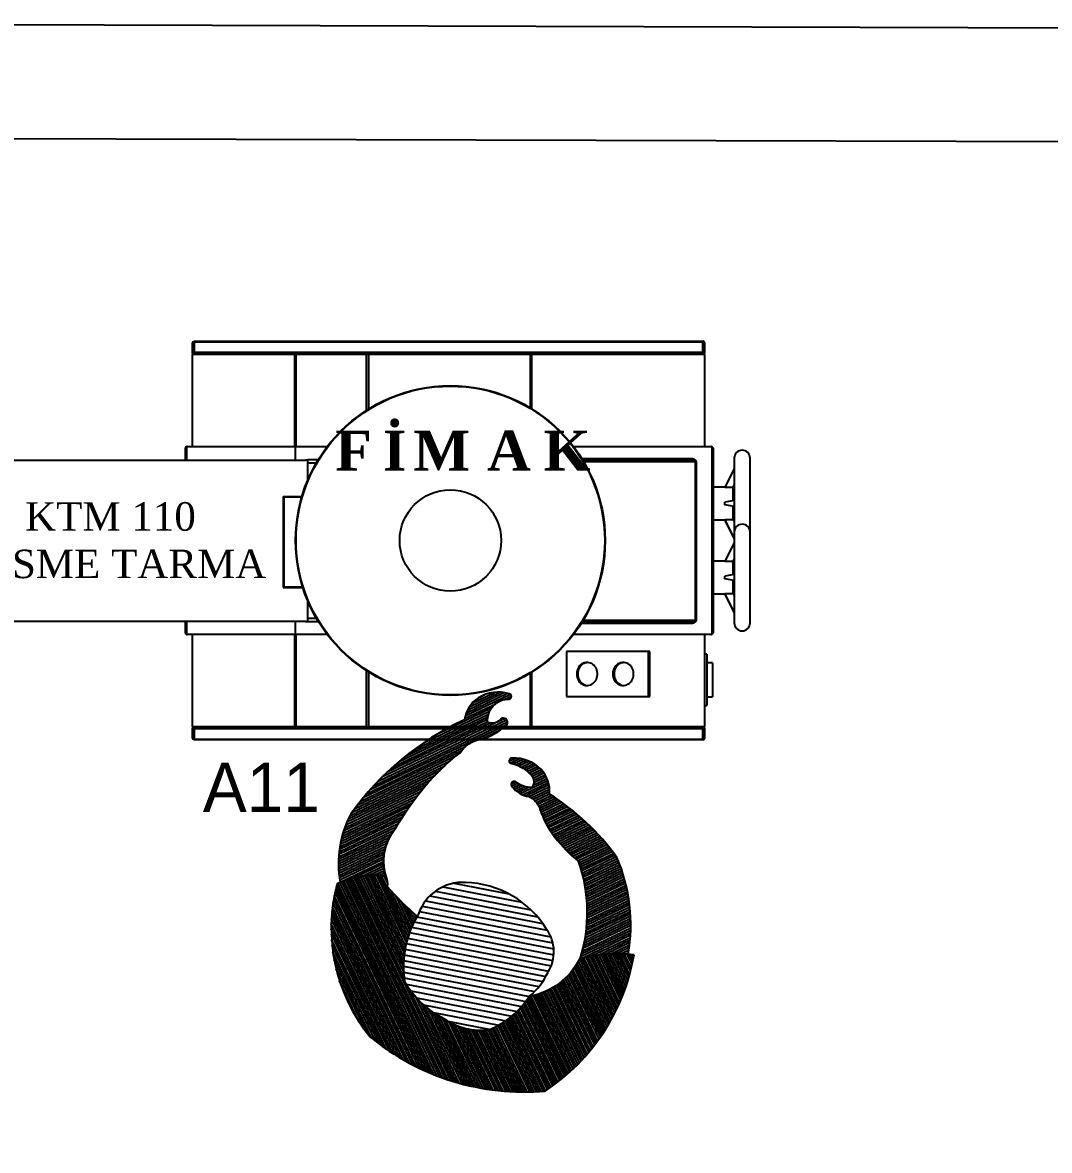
# Model space of a CAD drawing. Header units: millimetres. Extents: x 7703 to 14147, y -5820 to 95.
# Drawn here: x 10839.9 to 11020.4, y -3256.9 to -3058.7 of the extents above; entities that cross this region are included whole.
import ezdxf
from ezdxf.enums import TextEntityAlignment as Align

# ---------------------------------------------------------------- set-up
doc = ezdxf.new("R2010")
doc.units = ezdxf.units.MM
for name, color, linetype in [('Kıtc-002 Çizgi', 7, 'Continuous'), ('Layer1', 1, 'Continuous'), ('Layer2', 4, 'Continuous')]:
    doc.layers.add(name, color=color, linetype=linetype)
doc.layers.add('Layer5', color=33, linetype='Continuous', lineweight=15)
doc.styles.get("Standard").update_dxf_attribs({"font": 'stylu.ttf', "height": 10})
doc.styles.add('TAKSİM', font='GOTHIC.TTF', dxfattribs={"height": 20})

# ---------------------------------------------------------------- blocks, each defined once
blk = doc.blocks.new('A$C012601CC')
at = {"layer": 'Layer2'}
for p, q in [((-13.4, 1192.4), (-13.4, 1210)), ((-10.4, 1211.7), (-10.4, 1213)), ((-10.4, 1213), (883.6, 1213)), ((883.6, 1211.7), (-10.4, 1211.7)), ((-10.4, 1211.7), (-10.4, 1194.1)), ((883.6, 1211.7), (883.6, 1213)), ((883.6, 1194.1), (883.6, 1211.7)), ((886.6, 1210), (886.6, 1192.4)), ((-13.4, 1192.4), (-13.4, 1189.9)), ((165.7, 1189.9), (-13.4, 1189.9)), ((-13.4, 1028), (-13.4, 1189.9)), ((-10.4, 1192.9), (-10.4, 1194.1)), ((-10.4, 1194.1), (883.6, 1194.1)), ((-10.4, 1192.9), (166.7, 1192.9)), ((165.7, 1189.9), (165.7, 1028)), ((168.2, 1189.9), (165.7, 1189.9)), ((166.7, 1192.9), (170.6, 1192.9)), ((291.6, 1189.9), (168.2, 1189.9)), ((168.2, 1189.9), (168.2, 1028)), ((170.6, 1192.9), (294.1, 1192.9)), ((295.7, 1189.9), (291.6, 1189.9)), ((291.6, 1189.9), (291.6, 1091.3)), ((294.1, 1192.9), (295.7, 1192.9)), ((295.7, 1192.9), (579.8, 1192.9)), ((295.7, 1189.9), (295.7, 1192.9)), ((579.8, 1189.9), (295.7, 1189.9)), ((295.7, 1189.9), (295.7, 1093.9)), ((579.8, 1192.9), (579.8, 1189.9)), ((579.8, 1192.9), (580.8, 1192.9)), ((582.3, 1189.9), (579.8, 1189.9)), ((579.8, 1189.9), (579.8, 1096.3)), ((580.8, 1192.9), (883.6, 1192.9)), ((582.3, 1189.9), (582.3, 1094.8)), ((886.6, 1189.9), (582.3, 1189.9)), ((883.6, 1192.9), (883.6, 1194.1)), ((886.6, 1189.9), (886.6, 1192.4)), ((886.6, 1189.9), (886.6, 1028)), ((-490.2, 1012.2), (-490.2, 1004.2)), ((-490.2, 1012.2), (-481.5, 1012.2)), ((-481.5, 1012.2), (-481.5, 1004.2)), ((-481.5, 1012.2), (-404.5, 1012.2)), ((-404.5, 1012.2), (-404.5, 1004.2)), ((-26, 1004.2), (-26, 1025)), ((-24.1, 1027.8), (-24.1, 1004.2)), ((-23, 1028), (167, 1028)), ((167, 1028), (167, 1004.2)), ((167, 1028), (223.3, 1028)), ((656.2, 1028), (898.6, 1028)), ((900.2, 698.4), (900.2, 1027.6)), ((901.6, 1025), (901.6, 701)), ((-498.5, 1004.2), (-498.5, 720.5)), ((-498.5, 1004.2), (-467.5, 1004.2)), ((-467.5, 1004.2), (-467.5, 720.5)), ((-467.5, 1004.2), (185.2, 1004.2)), ((189, 1004.2), (185.2, 1004.2)), ((189, 1005.5), (207.9, 1005.5)), ((189, 999.5), (189, 1005.5)), ((189, 968.7), (189, 999.5)), ((189, 999.5), (204.3, 999.5)), ((670.6, 1007.1), (861.8, 1007.1)), ((860.3, 1004.1), (672.4, 1004.1)), ((870.4, 1001.1), (674.2, 1001.1)), ((871.9, 1001.1), (870.4, 1001.1)), ((870.4, 723.1), (870.4, 1001.1)), ((871.9, 1001.1), (871.9, 723.1)), ((938.7, 1007.7), (938.7, 877.7)), ((966.7, 877.7), (966.7, 1007.7)), ((938.7, 989.7), (922.1, 956.5)), ((938.7, 989.5), (922.1, 956.4)), ((922.1, 956.5), (901.6, 956.5)), ((922.1, 956.4), (922.1, 956.5)), ((936.7, 956.4), (922.1, 956.4)), ((936.7, 956.4), (938.7, 960.1)), ((936.7, 933), (936.7, 956.4)), ((146.1, 940.5), (146.1, 780.5)), ((146.1, 940.5), (178.9, 940.5)), ((147.2, 939.5), (147.2, 781.5)), ((147.2, 939.5), (178.6, 939.5)), ((938.7, 933.3), (922.1, 930.5)), ((922.1, 925.5), (922.1, 930.5)), ((938.7, 922.7), (922.1, 925.5)), ((936.7, 899.6), (936.7, 923)), ((901.6, 899.5), (922.1, 899.5)), ((922.1, 899.5), (922.1, 899.6)), ((938.7, 866.5), (922.1, 899.6)), ((936.7, 899.6), (922.1, 899.6)), ((922.1, 899.5), (938.7, 866.3)), ((936.7, 899.6), (938.7, 895.9)), ((938.7, 877.7), (938.7, 718.3)), ((966.7, 718.3), (966.7, 877.7)), ((938.7, 859.7), (922.1, 826.5)), ((938.7, 859.5), (922.1, 826.4)), ((922.1, 826.5), (901.6, 826.5)), ((922.1, 826.4), (922.1, 826.5)), ((936.7, 826.4), (922.1, 826.4)), ((936.7, 826.4), (938.7, 830.1)), ((936.7, 803), (936.7, 826.4)), ((938.7, 803.3), (922.1, 800.5)), ((922.1, 795.5), (922.1, 800.5)), ((938.7, 792.7), (922.1, 795.5)), ((936.7, 769.6), (936.7, 793)), ((146.1, 780.5), (180.4, 780.5)), ((147.2, 781.5), (180.1, 781.5)), ((189, 726.5), (189, 757.3)), ((901.6, 769.5), (922.1, 769.5)), ((922.1, 769.5), (922.1, 769.6)), ((938.7, 736.5), (922.1, 769.6)), ((936.7, 769.6), (922.1, 769.6)), ((922.1, 769.5), (938.7, 736.3)), ((936.7, 769.6), (938.7, 765.9)), ((-467.5, 720.5), (-498.5, 720.5)), ((-490.2, 712.5), (-490.2, 720.5)), ((-481.5, 712.5), (-481.5, 720.5)), ((185.2, 720.5), (-467.5, 720.5)), ((-404.5, 712.5), (-404.5, 720.5)), ((-26, 701), (-26, 720.5)), ((-24.1, 720.5), (-24.1, 698.2)), ((167, 720.5), (167, 698)), ((185.2, 720.5), (189, 720.5)), ((189, 720.5), (189, 726.5)), ((189, 726.5), (204.3, 726.5)), ((189, 720.5), (207.9, 720.5)), ((861.8, 717.1), (669.5, 717.1)), ((671.4, 720.1), (860.3, 720.1)), ((673.2, 723.1), (870.4, 723.1)), ((871.9, 723.1), (870.4, 723.1)), ((-481.5, 712.5), (-490.2, 712.5)), ((-404.5, 712.5), (-481.5, 712.5)), ((167, 698), (-23, 698)), ((-13.4, 536.1), (-13.4, 698)), ((165.7, 698), (165.7, 536.1)), ((223.3, 698), (167, 698)), ((168.2, 698), (168.2, 536.1)), ((898.6, 698), (656.2, 698)), ((886.6, 698), (886.6, 536.1)), ((643.8, 668.1), (643.8, 589)), ((790.2, 668.1), (643.8, 668.1)), ((788.2, 589), (788.2, 668.1)), ((790.2, 589), (790.2, 668.1)), ((890.6, 663.2), (886.6, 663.2)), ((890.6, 663.2), (890.6, 573.2)), ((291.6, 634.7), (291.6, 536.1)), ((681.1, 648.5), (679, 648.5)), ((744.7, 648.5), (742.7, 648.5)), ((900.6, 648.2), (890.6, 648.2)), ((900.6, 648.2), (900.6, 588.2)), ((295.7, 632.1), (295.7, 536.1)), ((579.8, 629.7), (579.8, 536.1)), ((582.3, 631.2), (582.3, 536.1)), ((679, 608.5), (681.1, 608.5)), ((742.7, 608.5), (744.7, 608.5)), ((643.8, 589), (790.2, 589)), ((890.6, 588.2), (900.6, 588.2)), ((886.6, 573.2), (890.6, 573.2)), ((-13.4, 536.1), (165.7, 536.1)), ((-13.4, 536.1), (-13.4, 533.6)), ((165.7, 536.1), (168.2, 536.1)), ((168.2, 536.1), (291.6, 536.1)), ((291.6, 536.1), (295.7, 536.1)), ((295.7, 536.1), (579.8, 536.1)), ((295.7, 533.1), (295.7, 536.1)), ((579.8, 536.1), (579.8, 533.1)), ((579.8, 536.1), (582.3, 536.1)), ((582.3, 536.1), (886.6, 536.1)), ((886.6, 533.6), (886.6, 536.1)), ((-13.4, 516), (-13.4, 533.6)), ((166.7, 533.1), (-10.4, 533.1)), ((-10.4, 531.9), (-10.4, 533.1)), ((883.6, 531.9), (-10.4, 531.9)), ((-10.4, 531.9), (-10.4, 514.3)), ((170.6, 533.1), (166.7, 533.1)), ((294.1, 533.1), (170.6, 533.1)), ((295.7, 533.1), (294.1, 533.1)), ((579.8, 533.1), (295.7, 533.1)), ((580.8, 533.1), (579.8, 533.1)), ((883.6, 533.1), (580.8, 533.1)), ((883.6, 531.9), (883.6, 533.1)), ((883.6, 514.3), (883.6, 531.9)), ((886.6, 533.6), (886.6, 516)), ((-10.4, 514.3), (883.6, 514.3)), ((-10.4, 513), (-10.4, 514.3)), ((883.6, 513), (-10.4, 513)), ((883.6, 513), (883.6, 514.3))]:
    blk.add_line(p, q, dxfattribs=at)
at = {"layer": 'Layer2', "flags": 128}
for points in [[(-10.4, 1211.7), (-10.9, 1211.7), (-11.5, 1211.6), (-12, 1211.4), (-12.5, 1211.2), (-12.9, 1211), (-13.1, 1210.7), (-13.3, 1210.3), (-13.4, 1210)], [(883.6, 1211.7), (884.2, 1211.7), (884.8, 1211.6), (885.3, 1211.4), (885.8, 1211.2), (886.1, 1211), (886.4, 1210.7), (886.6, 1210.3), (886.6, 1210)], [(-13.4, 1192.4), (-13.3, 1192.7), (-13.1, 1193.1), (-12.9, 1193.4), (-12.5, 1193.6), (-12, 1193.8), (-11.5, 1194), (-10.9, 1194.1), (-10.4, 1194.1)], [(165.7, 1189.9), (165.8, 1190.4), (165.8, 1191), (165.9, 1191.5), (166, 1192), (166.2, 1192.4), (166.3, 1192.6), (166.5, 1192.8), (166.7, 1192.9)], [(168.2, 1189.9), (168.2, 1190.4), (168.4, 1191), (168.6, 1191.5), (168.9, 1192), (169.3, 1192.4), (169.7, 1192.6), (170.2, 1192.8), (170.6, 1192.9)], [(291.6, 1189.9), (291.7, 1190.4), (291.8, 1191), (292, 1191.5), (292.3, 1192), (292.7, 1192.4), (293.1, 1192.6), (293.6, 1192.8), (294.1, 1192.9)], [(580.8, 1192.9), (580.8, 1192.9), (581.1, 1192.8), (581.6, 1192.4), (581.9, 1191.7), (582.2, 1190.9), (582.3, 1189.9)], [(886.6, 1192.4), (886.6, 1192.7), (886.4, 1193.1), (886.1, 1193.4), (885.8, 1193.6), (885.3, 1193.8), (884.8, 1194), (884.2, 1194.1), (883.6, 1194.1)], [(861.8, 1007.1), (861.8, 1006.5), (861.7, 1006), (861.6, 1005.4), (861.4, 1005), (861.1, 1004.6), (860.9, 1004.3), (860.6, 1004.2), (860.3, 1004.1)], [(860.3, 1004.1), (862.3, 1004.1), (864.2, 1003.9), (865.9, 1003.6), (867.4, 1003.2), (868.7, 1002.8), (869.6, 1002.3), (870.2, 1001.7), (870.4, 1001.1)], [(861.8, 1007.1), (863.6, 1007), (865.3, 1006.8), (866.9, 1006.3), (868.3, 1005.7), (869.6, 1005), (870.6, 1004.1), (871.3, 1003.2), (871.8, 1002.2), (871.9, 1001.1)], [(870.4, 723.1), (870.2, 722.5), (869.6, 722), (868.7, 721.4), (867.4, 721), (865.9, 720.6), (864.2, 720.3), (862.3, 720.2), (860.3, 720.1)], [(861.8, 717.1), (861.8, 717.7), (861.7, 718.3), (861.6, 718.8), (861.4, 719.2), (861.1, 719.6), (860.9, 719.9), (860.6, 720.1), (860.3, 720.1)], [(871.9, 723.1), (871.8, 722.1), (871.3, 721.1), (870.6, 720.1), (869.6, 719.3), (868.3, 718.5), (866.9, 717.9), (865.3, 717.5), (863.6, 717.2), (861.8, 717.1)], [(679, 648.5), (677.3, 648.4), (675, 648), (672.8, 647.2), (670.7, 646.1), (668.8, 644.6), (667, 642.9), (665.5, 640.9), (664.2, 638.7), (663.2, 636.3), (662.4, 633.8), (661.9, 631.2), (661.8, 628.5)], [(663.8, 628.5), (664, 625.9), (664.4, 623.2), (665.2, 620.7), (666.2, 618.3), (667.5, 616.1), (669.1, 614.2), (670.8, 612.4), (672.8, 611), (674.9, 609.9), (677.1, 609.1), (679.3, 608.6), (681.6, 608.5), (683.9, 608.8), (686.2, 609.4), (688.3, 610.4), (690.3, 611.7), (692.2, 613.3), (693.9, 615.1), (695.3, 617.2), (696.5, 619.5), (697.4, 622), (698, 624.5), (698.3, 627.2), (698.3, 629.9), (698, 632.5), (697.4, 635.1), (696.5, 637.5), (695.3, 639.8), (693.9, 641.9), (692.2, 643.8), (690.3, 645.4), (688.3, 646.7), (686.2, 647.6), (683.9, 648.2), (681.6, 648.5), (679.3, 648.4), (677.1, 648), (674.9, 647.2), (672.8, 646.1), (670.8, 644.6), (669.1, 642.9), (667.5, 640.9), (666.2, 638.7), (665.2, 636.3), (664.4, 633.8), (664, 631.2), (663.8, 628.5)], [(742.7, 648.5), (741, 648.4), (738.7, 648), (736.5, 647.2), (734.4, 646.1), (732.5, 644.6), (730.7, 642.9), (729.2, 640.9), (727.9, 638.7), (726.8, 636.3), (726.1, 633.8), (725.6, 631.2), (725.5, 628.5)], [(727.5, 628.5), (727.6, 625.9), (728.1, 623.2), (728.9, 620.7), (729.9, 618.3), (731.2, 616.1), (732.7, 614.2), (734.5, 612.4), (736.4, 611), (738.5, 609.9), (740.7, 609.1), (743, 608.6), (745.3, 608.5), (747.6, 608.8), (749.8, 609.4), (752, 610.4), (754, 611.7), (755.9, 613.3), (757.5, 615.1), (758.9, 617.2), (760.1, 619.5), (761, 622), (761.6, 624.5), (761.9, 627.2), (761.9, 629.9), (761.6, 632.5), (761, 635.1), (760.1, 637.5), (758.9, 639.8), (757.5, 641.9), (755.9, 643.8), (754, 645.4), (752, 646.7), (749.8, 647.6), (747.6, 648.2), (745.3, 648.5), (743, 648.4), (740.7, 648), (738.5, 647.2), (736.4, 646.1), (734.5, 644.6), (732.7, 642.9), (731.2, 640.9), (729.9, 638.7), (728.9, 636.3), (728.1, 633.8), (727.6, 631.2), (727.5, 628.5)], [(661.8, 628.5), (661.9, 625.9), (662.4, 623.2), (663.2, 620.7), (664.2, 618.3), (665.5, 616.1), (667, 614.2), (668.8, 612.4), (670.7, 611), (672.8, 609.9), (675, 609.1), (677.3, 608.6), (679, 608.5)], [(725.5, 628.5), (725.6, 625.9), (726.1, 623.2), (726.8, 620.7), (727.9, 618.3), (729.2, 616.1), (730.7, 614.2), (732.5, 612.4), (734.4, 611), (736.5, 609.9), (738.7, 609.1), (741, 608.6), (742.7, 608.5)], [(166.7, 533.1), (166.5, 533.2), (166.3, 533.4), (166.2, 533.6), (166, 534), (165.9, 534.5), (165.8, 535), (165.8, 535.5), (165.7, 536.1)], [(170.6, 533.1), (170.2, 533.2), (169.7, 533.4), (169.3, 533.6), (168.9, 534), (168.6, 534.5), (168.4, 535), (168.2, 535.5), (168.2, 536.1)], [(294.1, 533.1), (293.6, 533.2), (293.1, 533.4), (292.7, 533.6), (292.3, 534), (292, 534.5), (291.8, 535), (291.7, 535.5), (291.6, 536.1)], [(582.3, 536.1), (582.2, 535.1), (581.9, 534.3), (581.6, 533.6), (581.1, 533.2), (580.8, 533.1), (580.8, 533.1)], [(-10.4, 531.9), (-10.9, 531.9), (-11.5, 532), (-12, 532.2), (-12.5, 532.4), (-12.9, 532.6), (-13.1, 532.9), (-13.3, 533.3), (-13.4, 533.6)], [(-13.4, 516), (-13.3, 515.7), (-13.1, 515.3), (-12.9, 515), (-12.5, 514.8), (-12, 514.6), (-11.5, 514.4), (-10.9, 514.3), (-10.4, 514.3)], [(883.6, 531.9), (884.2, 531.9), (884.8, 532), (885.3, 532.2), (885.8, 532.4), (886.1, 532.6), (886.4, 532.9), (886.6, 533.3), (886.6, 533.6)], [(886.6, 516), (886.6, 515.7), (886.4, 515.3), (886.1, 515), (885.8, 514.8), (885.3, 514.6), (884.8, 514.4), (884.2, 514.3), (883.6, 514.3)]]:
    blk.add_lwpolyline(points, dxfattribs=at)
at = {"layer": 'Layer2'}
for radius in [272.1, 271.2, 89.1]:
    blk.add_circle((439.8, 863), radius, dxfattribs=at)
for centre, radius, start, end in [((-10.4, 1210), 3, 90, 180), ((883.6, 1210), 3, 0, 90), ((-10.4, 1189.9), 3, 90, 180), ((883.6, 1189.9), 3, 0, 90), ((-23, 1025), 3, 110.4623, 180), ((-23, 1025), 3, 90, 110.4623), ((898.6, 1025), 3, 59.3473, 90), ((898.6, 1025), 3, 0, 59.3473), ((952.7, 1007.7), 14, 0, 180), ((952.7, 877.7), 14, 0, 180), ((952.7, 718.3), 14, 180, 0), ((-23, 701), 3, 180, 249.5377), ((-23, 701), 3, 249.5377, 270), ((898.6, 701), 3, 270, 300.6527), ((898.6, 701), 3, 300.6527, 0), ((-10.4, 536.1), 3, 180, 270), ((883.6, 536.1), 3, 270, 0), ((-10.4, 516), 3, 180, 270), ((883.6, 516), 3, 270, 0)]:
    blk.add_arc(centre, radius, start, end, dxfattribs=at)
at = {"layer": 'Layer1', "insert": (237.4, 1055.9), "char_height": 70, "width": 250.867, "attachment_point": 1}
blk.add_mtext('{\\fTimes New Roman|b1|i0|c162|p18;\\T1.3;FİMAK}', dxfattribs=at)
at = {"layer": 'Layer5', "insert": (-157.6, 930.3), "char_height": 50, "width": 572.193, "attachment_point": 2}
blk.add_mtext('{\\fTimes New Roman|b0|i0|c162|p18;KTM 110\\PKESME TARMA}', dxfattribs=at)
blk = doc.blocks.new('*X17')
at = {"color": 0, "linetype": 'Continuous'}
for p, q in [((-38.1, 333.1), (18.9, 390.1)), ((-38, 327.9), (24.3, 390.2)), ((-37.7, 338.9), (12.7, 389.2)), ((-36.4, 345.4), (5.6, 387.4)), ((-33.7, 353.4), (-3.1, 384)), ((17.3, 377.9), (27.1, 387.7)), ((-37.5, 323.2), (5.4, 366)), ((-25.6, 366.8), (-18.2, 374.3)), ((-152.2, 150.1), (36.2, 338.4)), ((-148.3, 159.3), (35.4, 343)), ((-144.1, 168.8), (32.9, 345.8)), ((-113.3, 226.1), (0.3, 339.7)), ((-103.6, 241.1), (-0.2, 344.5)), ((-90.9, 259.1), (-0.1, 349.9)), ((-71.3, 284), (1.2, 356.5)), ((20.5, 338.7), (28.7, 346.9)), ((-139.4, 178.8), (16.4, 334.6)), ((-134.1, 189.4), (7.2, 330.7)), ((-128.2, 200.7), (2.8, 331.6)), ((-121.3, 212.8), (1.3, 335.4)), ((2.3, 299.3), (28.6, 325.6)), ((-155.7, 141.3), (-19.5, 277.5)), ((61.4, 278.9), (70.2, 287.6)), ((64, 276.1), (77.2, 289.3)), ((69.8, 276.6), (83.4, 290.2)), ((75.3, 276.8), (89, 290.5)), ((80.3, 276.6), (94.1, 290.3)), ((85.1, 276), (98.9, 289.9)), ((89.5, 275.1), (103.5, 289.1)), ((93.6, 274), (107.7, 288.1)), ((97.6, 272.6), (111.8, 286.8)), ((101.3, 271), (115.6, 285.3)), ((105.1, 269.5), (119.3, 283.7)), ((108.3, 267.4), (122.7, 281.8)), ((111, 264.8), (125.8, 279.6)), ((-161.8, 124.6), (-28.7, 257.7)), ((-158.9, 132.8), (-23.9, 267.8)), ((98.9, 231.5), (136.8, 269.4)), ((103.7, 230.9), (139, 266.3)), ((108.9, 230.9), (141.1, 263.1)), ((113.2, 261.7), (128.8, 277.3)), ((114.7, 257.9), (131.7, 274.9)), ((114.9, 231.6), (143, 259.7)), ((115.4, 253.3), (134.3, 272.2)), ((-164.5, 116.6), (-36.3, 244.8)), ((78.1, 242.5), (84.1, 248.5)), ((80, 239.1), (88, 247.1)), ((83.4, 237.2), (92.4, 246.2)), ((86.8, 235.3), (97.3, 245.8)), ((90.5, 233.7), (102.7, 245.9)), ((94.6, 232.4), (108.8, 246.7)), ((119.5, 230.9), (144.7, 256.1)), ((123.7, 229.7), (146.2, 252.3)), ((127.4, 228.2), (147.4, 248.2)), ((130.8, 226.3), (151.3, 246.8)), ((133.9, 224.1), (155.6, 245.8)), ((136.7, 221.6), (159.9, 244.8)), ((139.3, 218.8), (164.1, 243.7)), ((141.6, 215.9), (168.3, 242.6)), ((144, 212.9), (172.5, 241.4)), ((146.4, 210), (176.6, 240.2)), ((148.8, 207.2), (180.7, 239)), ((-169.3, 101.2), (-48.1, 222.4)), ((-167, 108.8), (-42.6, 233.1)), ((151.4, 204.4), (184.7, 237.7)), ((154, 201.7), (188.7, 236.4)), ((156.7, 199.1), (192.7, 235.1)), ((159.4, 196.5), (196.6, 233.8)), ((162.2, 194), (200.5, 232.4)), ((165.1, 191.6), (204.4, 230.9)), ((168.1, 189.3), (208.3, 229.5)), ((171.1, 187), (212.1, 228)), ((174.2, 184.8), (215.8, 226.4)), ((177.4, 182.7), (219.6, 224.9)), ((180.6, 180.6), (223.3, 223.3)), ((183.9, 178.6), (227, 221.7)), ((187.2, 176.6), (230.7, 220)), ((190.5, 174.6), (234.3, 218.4)), ((-171.3, 88.6), (-57.2, 202.7)), ((-170.6, 94.6), (-52.9, 212.3)), ((193.8, 172.6), (237.9, 216.7)), ((197.2, 170.7), (241.4, 214.9)), ((200.6, 168.8), (245, 213.2)), ((204.1, 167), (248.5, 211.4)), ((207.6, 165.2), (252, 209.6)), ((211.2, 163.4), (255.4, 207.7)), ((214.8, 161.7), (258.9, 205.8)), ((218.4, 160.1), (262.3, 203.9)), ((222.1, 158.4), (265.6, 202)), ((225.8, 156.9), (269, 200.1)), ((-171.9, 77.3), (-64.4, 184.9)), ((-171.7, 82.9), (-61, 193.6)), ((229.6, 155.3), (272.3, 198.1)), ((233.4, 153.8), (275.6, 196.1)), ((236.2, 151.3), (278.9, 194)), ((238.5, 148.4), (282.1, 192)), ((240.8, 145.3), (285.3, 189.9)), ((243.1, 142.3), (288.5, 187.8)), ((245.3, 139.2), (291.7, 185.6)), ((247.4, 136.1), (294.8, 183.5)), ((249.6, 132.9), (297.6, 181)), ((-172, 71.9), (-67.5, 176.5)), ((-172, 66.7), (-70.2, 168.4)), ((-171.8, 61.6), (-72.8, 160.6)), ((251.7, 129.7), (300.2, 178.2)), ((253.7, 126.5), (302.6, 175.4)), ((255.7, 123.2), (305.1, 172.5)), ((257.7, 119.8), (307.5, 169.6)), ((259.7, 116.5), (309.9, 166.7)), ((261.6, 113.1), (312.3, 163.8)), ((263.4, 109.6), (314.6, 160.8)), ((-171.5, 56.6), (-75.1, 153)), ((-171, 51.7), (-77.2, 145.5)), ((265.2, 106.1), (316.9, 157.8)), ((267, 102.6), (319.1, 154.7)), ((268.7, 99), (321.3, 151.6)), ((270.4, 95.4), (323.5, 148.5)), ((272, 91.7), (325.6, 145.3)), ((273.6, 88), (327.8, 142.1)), ((275.1, 84.2), (329.8, 138.9)), ((-170.4, 47), (-79.1, 138.3)), ((-169.8, 42.4), (-80.8, 131.3)), ((-169, 37.8), (-82.4, 124.4)), ((276.6, 80.4), (331.9, 135.6)), ((278.1, 76.5), (333.9, 132.3)), ((279.5, 72.6), (335.8, 129)), ((280.8, 68.7), (337.8, 125.6)), ((282.1, 64.7), (339.7, 122.2)), ((-168.1, 33.4), (-83.9, 117.7)), ((-167.2, 29), (-85.2, 111.1)), ((-166.1, 24.8), (-86.3, 104.6)), ((283.3, 60.6), (341.5, 118.8)), ((284.5, 56.5), (343.3, 115.3)), ((285.6, 52.3), (345.1, 111.8)), ((286.7, 48.1), (346.8, 108.2)), ((287.7, 43.8), (348.5, 104.6)), ((288.7, 39.4), (350.2, 100.9)), ((-165, 20.6), (-88.7, 96.9)), ((-163.8, 16.5), (-90.8, 89.5)), ((-162.5, 12.5), (-92.1, 82.9)), ((289.5, 35), (351.8, 97.3)), ((290.4, 30.5), (353.4, 93.5)), ((291.1, 25.9), (354.9, 89.8)), ((291.8, 21.3), (356.4, 85.9)), ((292.4, 16.6), (357.9, 82.1)), ((-161.2, 8.5), (-92.9, 76.8)), ((-159.8, 4.7), (-93.2, 71.2)), ((-158.3, 0.8), (-93.2, 65.9)), ((-156.7, -2.9), (-92.9, 60.9)), ((292.9, 11.9), (359.3, 78.2)), ((293.4, 7), (360.6, 74.2)), ((293.8, 2.1), (361.9, 70.2)), ((294, -2.9), (363.2, 66.2)), ((297.6, -4.7), (364.4, 62.1)), ((-155.1, -6.6), (-92.3, 56.2)), ((-153.4, -10.2), (-91.5, 51.6)), ((-151.6, -13.7), (-90.6, 47.3)), ((-149.8, -17.2), (-89.4, 43.1)), ((311.1, 3.5), (365.6, 58)), ((322.5, 9.6), (366.7, 53.8)), ((332.7, 14.5), (367.7, 49.5)), ((342, 18.5), (368.7, 45.2)), ((350.7, 21.9), (369.7, 40.9)), ((-147.9, -20.6), (-88.1, 39.1)), ((-125.6, -3.6), (-86.7, 35.3)), ((-113.4, 3.2), (-85.1, 31.6)), ((-103.8, 7.6), (-83.3, 28)), ((-95.4, 10.7), (-81.5, 24.6)), ((-87.8, 12.9), (-79.5, 21.3)), ((358.9, 24.8), (370.6, 36.5)), ((366.7, 27.3), (371.4, 32)), ((-80.8, 14.6), (-77.4, 18.1)), ((-75.5, 14.7), (-75.1, 15))]:
    blk.add_line(p, q, dxfattribs=at)
blk = doc.blocks.new('*X18')
at = {"color": 0}
for p, q in [((13787.8, 12578.6), (14050.8, 12841.6)), ((13788.1, 12584.3), (14048.1, 12844.3)), ((13788.6, 12590), (14043.9, 12845.3)), ((13789.1, 12595.8), (14038, 12844.7)), ((13789.6, 12601.7), (14032, 12844)), ((13790.3, 12607.7), (14025.8, 12843.2)), ((13791.1, 12613.8), (14019.5, 12842.1)), ((13792, 12620), (14013, 12840.9)), ((13793, 12626.3), (14006.3, 12839.5)), ((13787.2, 12562.2), (14058.3, 12833.2)), ((13787.2, 12556.8), (14060.7, 12830.3)), ((13787.2, 12551.6), (14063, 12827.3)), ((13787.3, 12546.3), (14065.2, 12824.2)), ((13787.4, 12567.6), (14055.9, 12836.1)), ((13787.5, 12573.1), (14053.4, 12838.9)), ((13787.5, 12541.2), (14067.3, 12821)), ((13794.1, 12632.7), (13999.4, 12837.9)), ((13795.4, 12639.3), (13992.2, 12836.1)), ((13796.8, 12646), (13984.8, 12834)), ((13798.3, 12652.8), (13977.1, 12831.6)), ((13800, 12659.8), (13969, 12828.8)), ((13801.9, 12667), (13960.5, 12825.6)), ((13803.9, 12674.3), (13951.5, 12821.9)), ((13806.2, 12681.9), (13941.9, 12817.6)), ((13808.7, 12689.7), (13931.3, 12812.3)), ((13811.4, 12697.7), (13919.5, 12805.8)), ((13931.6, 12680), (14069.4, 12817.8)), ((13941.1, 12684.2), (14071.3, 12814.5)), ((13949.5, 12687.4), (14073.2, 12811.1)), ((13957.3, 12689.9), (14075.1, 12807.6)), ((13964.6, 12691.8), (14076.8, 12804)), ((13971.5, 12693.4), (14078.4, 12800.3)), ((13818.1, 12709.7), (13905.7, 12797.3)), ((13830.9, 12727.8), (13887.6, 12784.5)), ((13978, 12694.6), (14080, 12796.6)), ((13984.2, 12695.5), (14081.5, 12792.7)), ((13990.2, 12696.2), (14082.8, 12788.8)), ((13995.9, 12696.6), (14084.1, 12784.8)), ((14001.5, 12696.9), (14085.2, 12780.6)), ((14006.9, 12697), (14086.3, 12776.4)), ((14076.8, 12761.6), (14087.2, 12772)), ((14012.1, 12696.9), (14066.6, 12751.4)), ((14017.2, 12696.7), (14061.1, 12740.5)), ((14022.1, 12696.3), (14055.9, 12730.1)), ((14026.9, 12695.8), (14051.2, 12720.1)), ((14031.6, 12695.2), (14046.9, 12710.5)), ((14036.2, 12694.5), (14042.9, 12701.1)), ((13787.7, 12536.1), (13913.3, 12661.7)), ((13787.9, 12531.1), (13904.9, 12648.1)), ((13788.3, 12526.1), (13899.6, 12637.4)), ((13788.6, 12521.1), (13895.8, 12628.3)), ((13789.1, 12516.3), (13892.8, 12620)), ((13789.5, 12511.5), (13890.6, 12612.5)), ((13790.1, 12506.7), (13888.8, 12605.4)), ((13790.7, 12502), (13887.4, 12598.7)), ((13791.3, 12497.3), (13886.4, 12592.4)), ((13792, 12492.6), (13885.1, 12585.8)), ((13792.7, 12488.1), (13883.6, 12579)), ((13793.4, 12483.5), (13882.6, 12572.7)), ((13794.2, 12479), (13882, 12566.8)), ((13795.1, 12474.6), (13881.8, 12561.3)), ((13796, 12470.1), (13881.8, 12555.9)), ((13796.9, 12465.8), (13882, 12550.9)), ((13797.9, 12461.4), (13882.4, 12546)), ((13798.9, 12457.1), (13883.1, 12541.3)), ((13799.9, 12452.9), (13883.9, 12536.8)), ((13801, 12448.6), (13884.8, 12532.5)), ((13802.1, 12444.5), (13885.9, 12528.3)), ((13803.2, 12440.3), (13887.1, 12524.2)), ((13804.4, 12436.2), (13888.5, 12520.2)), ((13805.7, 12432.1), (13890, 12516.4)), ((13806.9, 12428.1), (13891.5, 12512.7)), ((13808.2, 12424), (13893.2, 12509.1)), ((13809.5, 12420.1), (13895.4, 12506)), ((13810.9, 12416.1), (13898.1, 12503.3)), ((13812.3, 12412.2), (13900.7, 12500.7)), ((13813.7, 12408.3), (13903.5, 12498.1)), ((13815.1, 12404.4), (13906.3, 12495.6)), ((13816.6, 12400.6), (13909.2, 12493.2)), ((13818.1, 12396.8), (13912.1, 12490.8)), ((13819.6, 12393.1), (13915.1, 12488.5)), ((13821.2, 12389.3), (13918.1, 12486.2)), ((13822.8, 12385.6), (13921.2, 12484.1)), ((13824.4, 12381.9), (13924.4, 12481.9)), ((13826.4, 12378.6), (13927.7, 12479.9)), ((13829.4, 12376.3), (13931, 12477.9)), ((13832.5, 12374.1), (13934.4, 12476)), ((13835.6, 12371.9), (13937.8, 12474.1)), ((13838.8, 12369.7), (13941.3, 12472.3)), ((13841.9, 12367.6), (13944.9, 12470.6)), ((13845.1, 12365.5), (13948.6, 12469)), ((13848.3, 12363.4), (13952.4, 12467.4)), ((13851.6, 12361.3), (13956.2, 12466)), ((13854.9, 12359.3), (13960.1, 12464.6)), ((13858.2, 12357.3), (13964.1, 12463.2)), ((13861.5, 12355.4), (13968.2, 12462)), ((13864.9, 12353.4), (13972.3, 12460.9)), ((13868.3, 12351.5), (13974.6, 12457.9)), ((13871.7, 12349.7), (13976.7, 12454.7)), ((13875.2, 12347.8), (13978.9, 12451.5)), ((13878.7, 12346), (13981.1, 12448.4)), ((13882.2, 12344.2), (13983.4, 12445.4)), ((13885.8, 12342.5), (13985.8, 12442.5)), ((13889.3, 12340.8), (13988.3, 12439.7)), ((13893, 12339.1), (13990.8, 12436.9)), ((13896.6, 12337.5), (13993.4, 12434.3)), ((13900.3, 12335.8), (13996.2, 12431.7)), ((13904, 12334.3), (13999, 12429.2)), ((13907.8, 12332.7), (14001.8, 12426.7)), ((13911.6, 12331.2), (14004.8, 12424.4)), ((13915.4, 12329.8), (14007.8, 12422.1)), ((13919.3, 12328.3), (14010.9, 12419.9)), ((13923.2, 12326.9), (14014.1, 12417.8)), ((13927.2, 12325.6), (14017.4, 12415.8)), ((13931.2, 12324.3), (14020.8, 12413.9)), ((13935.2, 12323), (14024.3, 12412.1)), ((13939.2, 12321.7), (14027.8, 12410.3)), ((13943.3, 12320.5), (14031.5, 12408.7)), ((13947.5, 12319.4), (14035.2, 12407.1)), ((13951.7, 12318.3), (14039.1, 12405.7)), ((13955.9, 12317.2), (14043.1, 12404.4)), ((13960.2, 12316.2), (14047.2, 12403.1)), ((13964.5, 12315.2), (14051.4, 12402)), ((13968.9, 12314.2), (14055.7, 12401.1)), ((13973.3, 12313.3), (14060.1, 12400.2)), ((13977.7, 12312.5), (14064.8, 12399.5)), ((13982.2, 12311.7), (14067.1, 12396.5)), ((13986.8, 12311), (14069.1, 12393.3)), ((13991.4, 12310.3), (14071.2, 12390)), ((13996.1, 12309.6), (14073.2, 12386.7)), ((14000.8, 12309.1), (14075.1, 12383.3)), ((14005.6, 12308.5), (14077, 12380)), ((14010.4, 12308.1), (14078.9, 12376.5)), ((14015.3, 12307.7), (14080.7, 12373)), ((14020.3, 12307.3), (14082.5, 12369.5)), ((14025.3, 12307), (14084.2, 12366)), ((14030.4, 12306.8), (14085.9, 12362.3)), ((14035.6, 12306.7), (14087.6, 12358.7)), ((14040.8, 12306.6), (14089.2, 12355)), ((14046.1, 12306.7), (14090.7, 12351.3)), ((14051.5, 12306.8), (14092.3, 12347.5)), ((14057, 12306.9), (14093.7, 12343.6)), ((14062.6, 12307.2), (14095.1, 12339.7)), ((14068.3, 12307.6), (14096.5, 12335.8)), ((14074, 12308), (14097.8, 12331.8)), ((14079.9, 12308.6), (14099.1, 12327.8)), ((14085.9, 12309.3), (14100.3, 12323.7)), ((14092, 12310.1), (14101.5, 12319.6)), ((14098.2, 12311), (14102.6, 12315.4))]:
    blk.add_line(p, q, dxfattribs=at)
blk = doc.blocks.new('beyaz adam')
at = {"linetype": 'Continuous'}
h = blk.add_hatch(dxfattribs=at)
h.set_pattern_fill('ANSI31', color=247, scale=80, angle=-61.0868, style=0)
h.set_pattern_definition([(343.913179, (152436.823, -16532.867), (2.77093655, 9.60842915), [])])
h.paths.add_polyline_path([(17902.1, -9016.7, 0.147572), (17838.6, -8945, 0.188289), (17761.1, -8918.4, 0.144907), (17685.4, -8971.1, 0.108203), (17649.4, -9010.6, 0.302822), (17644.6, -9084.6, 0.254077), (17780, -9180.3, 0.335055), (17866.8, -9132.7, 0.178385)])
at = {"color": 9, "linetype": 'Continuous'}
blk.add_lwpolyline([(17496.1, -9027.2, 0.088566), (17591.7, -9028.9, -0.233917), (17685.8, -8970.7, -0.144085), (17761.1, -8918.4, -0.188289), (17838.6, -8945, -0.147572), (17902.1, -9016.7, -0.170991), (17869.8, -9128.7, -0.027268), (17916.9, -9184.8, 0.205274), (17919.3, -9203.9, 0.160009), (18004.8, -9198.3, 0.240983), (17971, -8925.1, 0.196358), (17673, -8802.8, 0.20685)], format="xyb", close=True, dxfattribs=at)
at = {"color": 40, "linetype": 'Continuous'}
for points in [[(17510.9, -9200.2, 0.100173), (17618.9, -9321.5, 0.217837), (17629.9, -9366.4, 0.208615), (17678.3, -9390.6, 0.726235), (17682.6, -9381.9, -0.152747), (17650.4, -9361.1, -0.39746), (17648.3, -9335.7, -0.135613), (17673, -9345.6, 0.139031), (17677.4, -9349.3, 0.802275), (17682.7, -9340.4, 0.19255), (17655.3, -9320.5, -0.208061), (17638.2, -9298.2, -0.060703), (17637.8, -9296.8, 0.098552), (17615.9, -9245.6, 0.052997), (17579.1, -9199.5, -0.163603), (17591.7, -9028.9, -0.079146), (17506.1, -9029, 0.146853)], [(17769.4, -9407.7, -0.201072), (17730, -9428.9, 0.136195), (17686.9, -9447.3, 1.104966), (17691.1, -9461.2, -0.328667), (17715.5, -9456.8, -0.448943), (17674.1, -9494.3, 0.838174), (17673.6, -9503.6, 0.208615), (17727.6, -9501.5, 0.217837), (17756.1, -9465, 0.130042), (17969.7, -9318.4, 0.166571), (17999.2, -9200.4, -0.148819), (17919.3, -9203.9, -0.036742), (17917.7, -9200.7, -0.270644), (17892.3, -9287.1, -0.099697)]]:
    blk.add_lwpolyline(points, format="xyb", close=True, dxfattribs=at)
at = {"color": 32, "linetype": 'Continuous'}
for centre, radius, start, end in [((17812.2, -9072.6), 162.4, 108.3354, 141.3162), ((17765.9, -9030.9), 112.6, 49.7433, 92.3966), ((17751.5, -9086.1), 165.8, 24.7366, 58.3153), ((17727, -9026.8), 175.3, 322.8552, 3.3125)]:
    blk.add_arc(centre, radius, start, end, dxfattribs=at)
at = {"color": 9, "linetype": 'Continuous'}
for centre, radius, start, end in [((17757.6, -9073.1), 125, 125.2614, 149.9637), ((17702.5, -9051.2), 66.8, 142.5939, 209.9837), ((17800.4, -9007.8), 173.7, 206.2311, 263.2547), ((17791.9, -9099), 82.2, 261.6736, 335.7683)]:
    blk.add_arc(centre, radius, start, end, dxfattribs=at)
at = {"color": 40, "linetype": 'Continuous'}
for centre, radius, start, end in [((17793.7, -9106.7), 297.9, 164.8884, 198.3058), ((17831, -9222.1), 89.3, 313.3265, 15.8629), ((17812.3, -9216.3), 187.6, 327.049, 4.8769)]:
    blk.add_arc(centre, radius, start, end, dxfattribs=at)
at = {"rotation": 245.3604918094213}
blk.add_blockref('*X18', (12185.1, 8925), dxfattribs=at)
at = {"color": 40, "linetype": 'Continuous', "rotation": 155.360491809969}
blk.add_blockref('*X17', (17856.2, -9157.9), dxfattribs=at)

msp = doc.modelspace()

# ---------------------------------------------------------------- linework, layer by layer
at = {"layer": 'Kıtc-002 Çizgi'}
for p, q in [((10718.4, -3058.72), (11382.4, -3060.72)), ((10718.34, -3078.72), (11382.34, -3080.72))]:
    msp.add_line(p, q, dxfattribs=at)

# ---------------------------------------------------------------- block references
at = {"xscale": 0.09999999999854481, "yscale": 0.09999999999854481, "zscale": 0.09999999999854481}
msp.add_blockref('A$C012601CC', (10871.1, -3236.01), dxfattribs=at)
at = {"xscale": 0.09999999999927339, "yscale": 0.09999999999927339, "zscale": 0.09999999999927339, "rotation": 185.1538418316916}
msp.add_blockref('beyaz adam', (12770.99, -3964.38), dxfattribs=at)

# ---------------------------------------------------------------- texts
at = {"style": 'TAKSİM'}
msp.add_text('A11', height=8.64, dxfattribs=at).set_placement((10881.86, -3197.38), align=Align.CENTER)

doc.saveas('drawing.dxf')
